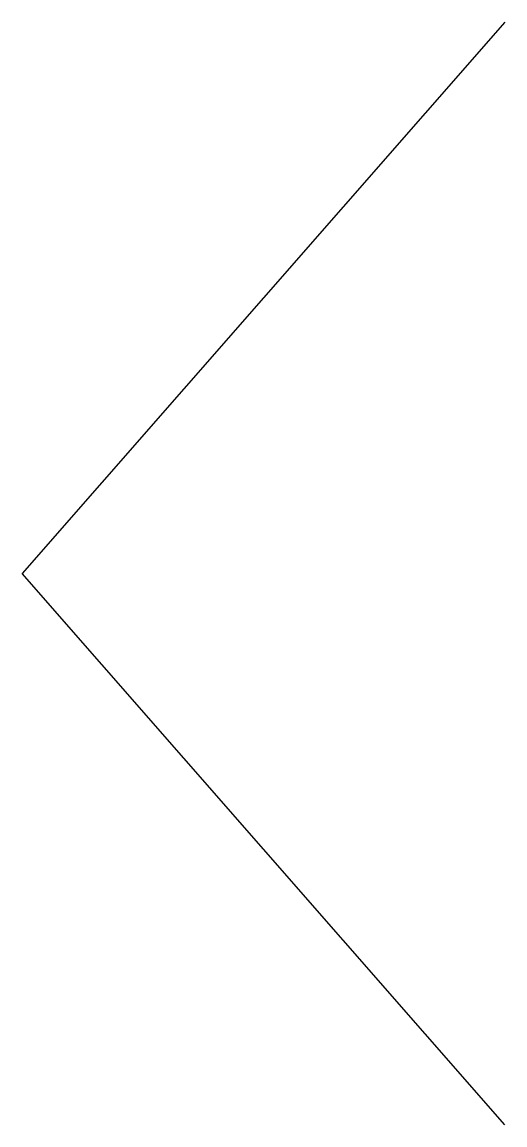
# Model space of a CAD drawing. Header units: millimetres. Extents: x 0 to 3.5, y -4 to 4.
import ezdxf

# ---------------------------------------------------------------- set-up
doc = ezdxf.new("R2010")
doc.units = ezdxf.units.MM
doc.layers.get('0').update_dxf_attribs({"lineweight": 25})

msp = doc.modelspace()

# ---------------------------------------------------------------- linework, layer by layer
at = {"lineweight": -2}
for p in [(3.5, 4), (3.5, -4)]:
    msp.add_line(p, (0, 0), dxfattribs=at)

doc.saveas('drawing.dxf')
